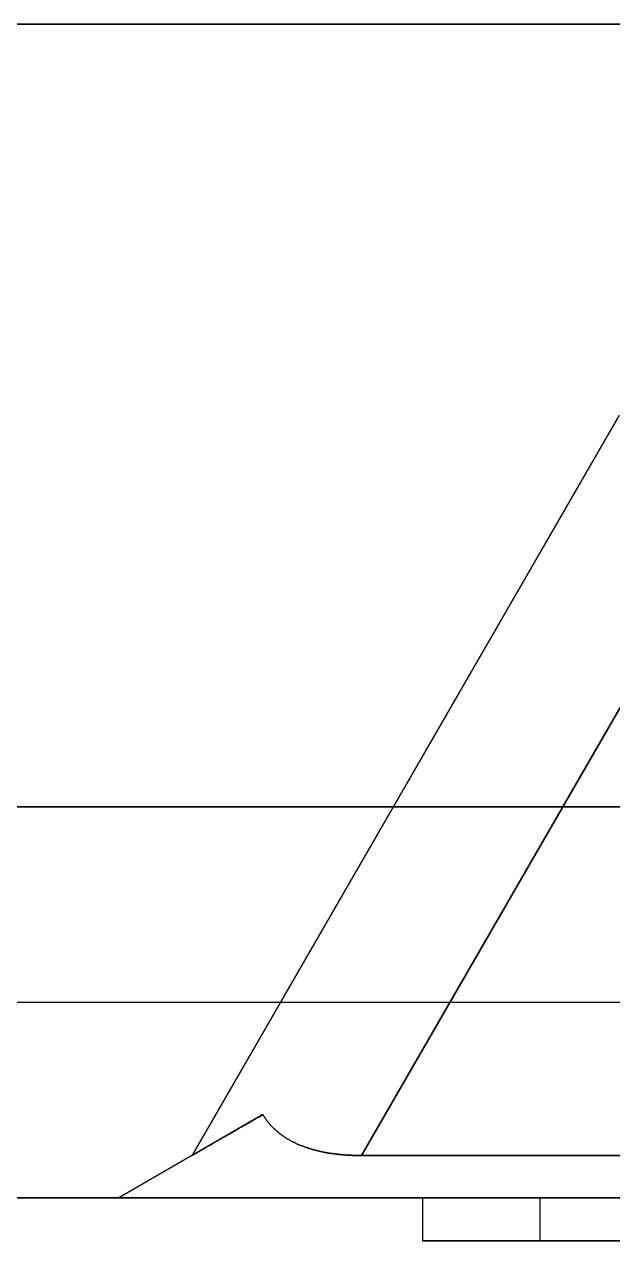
# Model space of a CAD drawing. Extents: x -20.3 to 9, y -60.3 to 4.7.
# Drawn here: x -7.7739 to -7.5859, y -0.2637 to 0.125 of the extents above; entities that cross this region are included whole.
import ezdxf

# ---------------------------------------------------------------- set-up
doc = ezdxf.new("R2010")
doc.units = 0
doc.layers.get('0').update_dxf_attribs({"linetype": 'CONTINUOUS'})

# ---------------------------------------------------------------- blocks, each defined once
blk = doc.blocks.new('*U10')
at = {"color": 4, "extrusion": (0, -7e-16, -1)}
for p, q in [((-7.64669, -0.25, -6.26563), (-7.64669, -0.26367, -6.26563)), ((-7.64669, -0.25, -6.26563), (-7.60921, -0.25, -6.26563)), ((-7.60921, -0.25, -6.26563), (-7.60921, -0.26367, -6.26563)), ((-7.4791, -0.25, -6.26563), (-7.4791, -0.26367, -6.26563)), ((-7.4791, -0.25, -6.26563), (-7.44162, -0.25, -6.26563)), ((-7.44162, -0.25, -6.26563), (-7.44162, -0.26367, -6.26563)), ((-7.60921, -0.26367, -6.26563), (-7.64669, -0.26367, -6.26563)), ((-7.44162, -0.26367, -6.26563), (-7.4791, -0.26367, -6.26563))]:
    blk.add_line(p, q, dxfattribs=at)
at = {"color": 4, "extrusion": (-1, 0, 0)}
for p, q in [((-7.64669, -0.25, -6.22565), (-7.64669, -0.26367, -6.22565)), ((-7.64669, -0.25, -6.26563), (-7.64669, -0.26367, -6.26563)), ((-7.64669, -0.25, -6.22565), (-7.64669, -0.25, -6.26563)), ((-7.64669, -0.25, -6.04688), (-7.64669, -0.26367, -6.04688)), ((-7.64669, -0.25, -6.08686), (-7.64669, -0.26367, -6.08686)), ((-7.64669, -0.25, -6.04688), (-7.64669, -0.25, -6.08686)), ((-7.64669, -0.26367, -6.26563), (-7.64669, -0.26367, -6.22565)), ((-7.64669, -0.26367, -6.08686), (-7.64669, -0.26367, -6.04688))]:
    blk.add_line(p, q, dxfattribs=at)
at = {"color": 4, "extrusion": (-0.729537, 5e-16, 0.683941)}
for p, q in [((-7.64669, -0.25, -6.22565), (-7.64669, -0.26367, -6.22565)), ((-7.64669, -0.25, -6.22565), (-7.58164, -0.25, -6.15626)), ((-7.58164, -0.25, -6.15626), (-7.58164, -0.26367, -6.15626)), ((-7.54415, -0.25, -6.11628), (-7.54415, -0.26367, -6.11628)), ((-7.54415, -0.25, -6.11628), (-7.4791, -0.25, -6.04688)), ((-7.4791, -0.25, -6.04688), (-7.4791, -0.26367, -6.04688)), ((-7.64669, -0.26367, -6.22565), (-7.58164, -0.26367, -6.15626)), ((-7.54415, -0.26367, -6.11628), (-7.4791, -0.26367, -6.04688))]:
    blk.add_line(p, q, dxfattribs=at)
at = {"color": 4, "extrusion": (-0.729537, -5e-16, -0.683941)}
for p, q in [((-7.64669, -0.25, -6.08686), (-7.64669, -0.26367, -6.08686)), ((-7.64669, -0.25, -6.08686), (-7.58164, -0.25, -6.15626)), ((-7.58164, -0.25, -6.15626), (-7.58164, -0.26367, -6.15626)), ((-7.54415, -0.25, -6.19624), (-7.54415, -0.26367, -6.19624)), ((-7.54415, -0.25, -6.19624), (-7.4791, -0.25, -6.26563)), ((-7.4791, -0.25, -6.26563), (-7.4791, -0.26367, -6.26563)), ((-7.58164, -0.26367, -6.15626), (-7.64669, -0.26367, -6.08686)), ((-7.4791, -0.26367, -6.26563), (-7.54415, -0.26367, -6.19624))]:
    blk.add_line(p, q, dxfattribs=at)
at = {"color": 4}
for p, q in [((-7.64669, -0.25, -6.04688), (-7.64669, -0.26367, -6.04688)), ((-7.64669, -0.25, -6.04688), (-7.60921, -0.25, -6.04688)), ((-7.60921, -0.25, -6.04688), (-7.60921, -0.26367, -6.04688)), ((-7.4791, -0.25, -6.04688), (-7.4791, -0.26367, -6.04688)), ((-7.4791, -0.25, -6.04688), (-7.44162, -0.25, -6.04688)), ((-7.44162, -0.25, -6.04688), (-7.44162, -0.26367, -6.04688)), ((-7.64669, -0.26367, -6.04688), (-7.60921, -0.26367, -6.04688)), ((-7.4791, -0.26367, -6.04688), (-7.44162, -0.26367, -6.04688))]:
    blk.add_line(p, q, dxfattribs=at)
at = {"color": 4, "extrusion": (0, 1, -7e-16)}
for p, q in [((-7.64669, -0.25, -6.04688), (-7.60921, -0.25, -6.04688)), ((-7.64669, -0.25, -6.26563), (-7.60921, -0.25, -6.26563)), ((-7.64669, -0.25, -6.04688), (-7.64669, -0.25, -6.08686)), ((-7.64669, -0.25, -6.22565), (-7.64669, -0.25, -6.26563)), ((-7.64669, -0.25, -6.08686), (-7.58164, -0.25, -6.15626)), ((-7.64669, -0.25, -6.22565), (-7.58164, -0.25, -6.15626)), ((-7.60921, -0.25, -6.04688), (-7.54415, -0.25, -6.11628)), ((-7.60921, -0.25, -6.26563), (-7.54415, -0.25, -6.19624)), ((-7.54415, -0.25, -6.11628), (-7.4791, -0.25, -6.04688)), ((-7.54415, -0.25, -6.19624), (-7.4791, -0.25, -6.26563)), ((-7.50667, -0.25, -6.15626), (-7.44162, -0.25, -6.08686)), ((-7.50667, -0.25, -6.15626), (-7.44162, -0.25, -6.22565)), ((-7.4791, -0.25, -6.04688), (-7.44162, -0.25, -6.04688)), ((-7.4791, -0.25, -6.26563), (-7.44162, -0.25, -6.26563)), ((-7.44162, -0.25, -6.04688), (-7.44162, -0.25, -6.08686)), ((-7.44162, -0.25, -6.22565), (-7.44162, -0.25, -6.26563))]:
    blk.add_line(p, q, dxfattribs=at)
at = {"color": 4, "extrusion": (0.729537, -5e-16, -0.683941)}
for p, q in [((-7.60921, -0.25, -6.26563), (-7.60921, -0.26367, -6.26563)), ((-7.60921, -0.25, -6.26563), (-7.54415, -0.25, -6.19624)), ((-7.54415, -0.25, -6.19624), (-7.54415, -0.26367, -6.19624)), ((-7.50667, -0.25, -6.15626), (-7.50667, -0.26367, -6.15626)), ((-7.50667, -0.25, -6.15626), (-7.44162, -0.25, -6.08686)), ((-7.44162, -0.25, -6.08686), (-7.44162, -0.26367, -6.08686)), ((-7.54415, -0.26367, -6.19624), (-7.60921, -0.26367, -6.26563)), ((-7.44162, -0.26367, -6.08686), (-7.50667, -0.26367, -6.15626))]:
    blk.add_line(p, q, dxfattribs=at)
at = {"color": 4, "extrusion": (0.729537, 5e-16, 0.683941)}
for p, q in [((-7.60921, -0.25, -6.04688), (-7.60921, -0.26367, -6.04688)), ((-7.60921, -0.25, -6.04688), (-7.54415, -0.25, -6.11628)), ((-7.54415, -0.25, -6.11628), (-7.54415, -0.26367, -6.11628)), ((-7.50667, -0.25, -6.15626), (-7.50667, -0.26367, -6.15626)), ((-7.50667, -0.25, -6.15626), (-7.44162, -0.25, -6.22565)), ((-7.44162, -0.25, -6.22565), (-7.44162, -0.26367, -6.22565)), ((-7.60921, -0.26367, -6.04688), (-7.54415, -0.26367, -6.11628)), ((-7.50667, -0.26367, -6.15626), (-7.44162, -0.26367, -6.22565))]:
    blk.add_line(p, q, dxfattribs=at)
at = {"color": 4, "extrusion": (1, 0, 0)}
for p, q in [((-7.44162, -0.25, -6.26563), (-7.44162, -0.26367, -6.26563)), ((-7.44162, -0.25, -6.22565), (-7.44162, -0.26367, -6.22565)), ((-7.44162, -0.25, -6.22565), (-7.44162, -0.25, -6.26563)), ((-7.44162, -0.25, -6.08686), (-7.44162, -0.26367, -6.08686)), ((-7.44162, -0.25, -6.04688), (-7.44162, -0.26367, -6.04688)), ((-7.44162, -0.25, -6.04688), (-7.44162, -0.25, -6.08686)), ((-7.44162, -0.26367, -6.22565), (-7.44162, -0.26367, -6.26563)), ((-7.44162, -0.26367, -6.04688), (-7.44162, -0.26367, -6.08686))]:
    blk.add_line(p, q, dxfattribs=at)
at = {"color": 4, "extrusion": (0, -1, 7e-16)}
for p, q in [((-7.60921, -0.26367, -6.26563), (-7.64669, -0.26367, -6.26563)), ((-7.64669, -0.26367, -6.04688), (-7.60921, -0.26367, -6.04688)), ((-7.64669, -0.26367, -6.26563), (-7.64669, -0.26367, -6.22565)), ((-7.64669, -0.26367, -6.08686), (-7.64669, -0.26367, -6.04688)), ((-7.64669, -0.26367, -6.22565), (-7.58164, -0.26367, -6.15626)), ((-7.58164, -0.26367, -6.15626), (-7.64669, -0.26367, -6.08686)), ((-7.54415, -0.26367, -6.19624), (-7.60921, -0.26367, -6.26563)), ((-7.60921, -0.26367, -6.04688), (-7.54415, -0.26367, -6.11628)), ((-7.4791, -0.26367, -6.26563), (-7.54415, -0.26367, -6.19624)), ((-7.54415, -0.26367, -6.11628), (-7.4791, -0.26367, -6.04688)), ((-7.50667, -0.26367, -6.15626), (-7.44162, -0.26367, -6.22565)), ((-7.44162, -0.26367, -6.08686), (-7.50667, -0.26367, -6.15626)), ((-7.44162, -0.26367, -6.26563), (-7.4791, -0.26367, -6.26563)), ((-7.4791, -0.26367, -6.04688), (-7.44162, -0.26367, -6.04688)), ((-7.44162, -0.26367, -6.22565), (-7.44162, -0.26367, -6.26563)), ((-7.44162, -0.26367, -6.04688), (-7.44162, -0.26367, -6.08686))]:
    blk.add_line(p, q, dxfattribs=at)
blk = doc.blocks.new('*U20')
at = {"color": 1, "extrusion": (0, 0, -1)}
for p, q in [((-8.53125, 0.125, -6.65625), (8.53125, 0.125, -6.65625)), ((-8.53125, -0.125, -6.65625), (8.53125, -0.125, -6.65625))]:
    blk.add_line(p, q, dxfattribs=at)
at = {"color": 1, "extrusion": (0, 1, 0)}
for p, q in [((-8.53125, 0.125, -6.65625), (8.53125, 0.125, -6.65625)), ((8.53125, 0.125, 6.65625), (-8.53125, 0.125, 6.65625))]:
    blk.add_line(p, q, dxfattribs=at)
at = {"color": 1}
for p, q in [((8.53125, 0.125, 6.65625), (-8.53125, 0.125, 6.65625)), ((-7.58381, 0, -5.53394), (-7.72033, -0.23647, -5.67047)), ((-7.72033, -0.23647, 5.67047), (-7.58381, 0, 5.53394)), ((-7.66621, -0.23647, -5.72459), (-7.52968, 0, -5.58807)), ((-7.52968, 0, 5.58807), (-7.66621, -0.23647, 5.72459)), ((-8.53125, -0.125, -6.65625), (8.53125, -0.125, -6.65625)), ((8.53125, -0.125, 6.65625), (-8.53125, -0.125, 6.65625)), ((8.53125, -0.125, 6.65625), (-8.53125, -0.125, 6.65625)), ((8.53125, -0.25, -6.53125), (-8.53125, -0.25, -6.53125)), ((-8.53125, -0.25, 6.53125), (8.53125, -0.25, 6.53125))]:
    blk.add_line(p, q, dxfattribs=at)
at = {"color": 1, "extrusion": (0.866025, -0.5, -3e-16)}
for p, q in [((-7.58381, 0, -5.53394), (-7.72033, -0.23647, -5.67047)), ((-7.72033, -0.23647, 5.67047), (-7.58381, 0, 5.53394)), ((-7.72033, -0.23647, -5.67047), (-7.72033, -0.23647, 5.67047))]:
    blk.add_line(p, q, dxfattribs=at)
at = {"color": 1, "extrusion": (-1e-16, -0.5, 0.866025)}
for p, q in [((-7.66621, -0.23647, -5.72459), (-7.52968, 0, -5.58807)), ((7.66621, -0.23647, -5.72459), (-7.66621, -0.23647, -5.72459))]:
    blk.add_line(p, q, dxfattribs=at)
at = {"color": 1, "extrusion": (-1e-16, -0.5, -0.866025)}
for p, q in [((-7.52968, 0, 5.58807), (-7.66621, -0.23647, 5.72459)), ((-7.66621, -0.23647, 5.72459), (7.66621, -0.23647, 5.72459))]:
    blk.add_line(p, q, dxfattribs=at)
at = {"color": 1, "extrusion": (0, -0.866025, -0.5)}
for p, q in [((-7.69766, -0.22338, 5.70192), (-7.74377, -0.25, 5.74803)), ((-7.66621, -0.23647, 5.72459), (7.66621, -0.23647, 5.72459)), ((7.74377, -0.25, 5.74803), (-7.74377, -0.25, 5.74803))]:
    blk.add_line(p, q, dxfattribs=at)
at = {"color": 1, "extrusion": (0.5, -0.866025, -2e-16)}
for p, q in [((-7.69766, -0.22338, 5.70192), (-7.74377, -0.25, 5.74803)), ((-7.69766, -0.22338, -5.70192), (-7.74377, -0.25, -5.74803)), ((-7.72033, -0.23647, -5.67047), (-7.72033, -0.23647, 5.67047)), ((-7.74377, -0.25, 5.74803), (-7.74377, -0.25, -5.74803))]:
    blk.add_line(p, q, dxfattribs=at)
at = {"color": 1, "extrusion": (0, -0.866025, 0.5)}
for p, q in [((-7.69766, -0.22338, -5.70192), (-7.74377, -0.25, -5.74803)), ((7.66621, -0.23647, -5.72459), (-7.66621, -0.23647, -5.72459)), ((-7.74377, -0.25, -5.74803), (7.74377, -0.25, -5.74803))]:
    blk.add_line(p, q, dxfattribs=at)
at = {"color": 1, "extrusion": (0, -1, 0)}
for p, q in [((8.53125, -0.25, -6.53125), (-8.53125, -0.25, -6.53125)), ((-8.53125, -0.25, 6.53125), (8.53125, -0.25, 6.53125)), ((7.74377, -0.25, 5.74803), (-7.74377, -0.25, 5.74803)), ((-7.74377, -0.25, 5.74803), (-7.74377, -0.25, -5.74803)), ((-7.74377, -0.25, -5.74803), (7.74377, -0.25, -5.74803))]:
    blk.add_line(p, q, dxfattribs=at)
at = {"color": 1}
for points in [[(-7.72033, -0.23647, -5.67047), (-7.72033, -0.23647, -5.67083), (-7.72033, -0.23647, -5.67118), (-7.72032, -0.23646, -5.67154), (-7.72031, -0.23645, -5.67189), (-7.7203, -0.23645, -5.67225), (-7.72028, -0.23644, -5.6726), (-7.72026, -0.23643, -5.67295), (-7.72024, -0.23641, -5.6733), (-7.72022, -0.2364, -5.67365), (-7.72019, -0.23639, -5.67399), (-7.72016, -0.23637, -5.67434), (-7.72013, -0.23635, -5.67468), (-7.72009, -0.23633, -5.67502), (-7.72005, -0.23631, -5.67536), (-7.72001, -0.23628, -5.6757), (-7.71996, -0.23626, -5.67603), (-7.71992, -0.23623, -5.67637), (-7.71987, -0.2362, -5.6767), (-7.71981, -0.23617, -5.67703), (-7.71976, -0.23614, -5.67736), (-7.7197, -0.2361, -5.67769), (-7.71964, -0.23607, -5.67802), (-7.71957, -0.23603, -5.67834), (-7.71951, -0.23599, -5.67867), (-7.71944, -0.23595, -5.67899), (-7.71936, -0.23591, -5.67931), (-7.71929, -0.23586, -5.67963), (-7.71921, -0.23582, -5.67994), (-7.71913, -0.23577, -5.68026), (-7.71904, -0.23572, -5.68057), (-7.71896, -0.23567, -5.68088), (-7.71887, -0.23562, -5.68119), (-7.71877, -0.23557, -5.6815), (-7.71868, -0.23551, -5.68181), (-7.71858, -0.23546, -5.68211), (-7.71848, -0.2354, -5.68242), (-7.71837, -0.23534, -5.68272), (-7.71827, -0.23528, -5.68302), (-7.71816, -0.23521, -5.68332), (-7.71804, -0.23515, -5.68361), (-7.71793, -0.23508, -5.68391), (-7.71781, -0.23501, -5.6842), (-7.71769, -0.23494, -5.68449), (-7.71757, -0.23487, -5.68478), (-7.71744, -0.2348, -5.68507), (-7.71731, -0.23472, -5.68535), (-7.71718, -0.23465, -5.68564), (-7.71704, -0.23457, -5.68592), (-7.7169, -0.23449, -5.6862), (-7.71676, -0.23441, -5.68647), (-7.71662, -0.23433, -5.68675), (-7.71647, -0.23424, -5.68702), (-7.71633, -0.23416, -5.6873), (-7.71617, -0.23407, -5.68757), (-7.71602, -0.23398, -5.68784), (-7.71586, -0.23389, -5.6881), (-7.7157, -0.2338, -5.68837), (-7.71554, -0.2337, -5.68863), (-7.71538, -0.23361, -5.68889), (-7.71521, -0.23351, -5.68915), (-7.71504, -0.23341, -5.68941), (-7.71486, -0.23331, -5.68966), (-7.71469, -0.23321, -5.68992), (-7.71451, -0.23311, -5.69017), (-7.71433, -0.233, -5.69042), (-7.71414, -0.23289, -5.69066), (-7.71395, -0.23279, -5.69091), (-7.71376, -0.23268, -5.69115), (-7.71357, -0.23256, -5.69139), (-7.71338, -0.23245, -5.69163), (-7.71318, -0.23234, -5.69187), (-7.71298, -0.23222, -5.69211), (-7.71277, -0.23211, -5.69234), (-7.71257, -0.23199, -5.69257), (-7.71236, -0.23187, -5.6928), (-7.71215, -0.23174, -5.69303), (-7.71193, -0.23162, -5.69325), (-7.71172, -0.2315, -5.69348), (-7.7115, -0.23137, -5.6937), (-7.71128, -0.23124, -5.69392), (-7.71105, -0.23111, -5.69413), (-7.71083, -0.23098, -5.69435), (-7.7106, -0.23085, -5.69456), (-7.71036, -0.23071, -5.69477), (-7.71013, -0.23058, -5.69498), (-7.70989, -0.23044, -5.69519), (-7.70965, -0.2303, -5.69539), (-7.70941, -0.23016, -5.69559), (-7.70916, -0.23002, -5.69579), (-7.70892, -0.22988, -5.69599), (-7.70866, -0.22973, -5.69619), (-7.70841, -0.22959, -5.69638), (-7.70816, -0.22944, -5.69658), (-7.7079, -0.22929, -5.69677), (-7.70764, -0.22914, -5.69695), (-7.70737, -0.22899, -5.69714), (-7.70711, -0.22883, -5.69732), (-7.70684, -0.22868, -5.6975), (-7.70657, -0.22852, -5.69768), (-7.7063, -0.22837, -5.69786), (-7.70602, -0.22821, -5.69803), (-7.70574, -0.22804, -5.69821), (-7.70546, -0.22788, -5.69838), (-7.70518, -0.22772, -5.69855), (-7.70489, -0.22756, -5.69871), (-7.70461, -0.22739, -5.69888), (-7.70431, -0.22722, -5.69904), (-7.70402, -0.22705, -5.6992), (-7.70373, -0.22688, -5.69935), (-7.70343, -0.22671, -5.69951), (-7.70313, -0.22654, -5.69966), (-7.70283, -0.22636, -5.69981), (-7.70252, -0.22618, -5.69996), (-7.70221, -0.22601, -5.70011), (-7.7019, -0.22583, -5.70025), (-7.70159, -0.22565, -5.70039), (-7.70128, -0.22547, -5.70053), (-7.70096, -0.22528, -5.70067), (-7.70064, -0.2251, -5.70081), (-7.70032, -0.22491, -5.70094), (-7.69999, -0.22473, -5.70107), (-7.69967, -0.22454, -5.7012), (-7.69934, -0.22435, -5.70132), (-7.69901, -0.22416, -5.70145), (-7.69867, -0.22396, -5.70157), (-7.69834, -0.22377, -5.70169), (-7.698, -0.22357, -5.70181), (-7.69766, -0.22338, -5.70192)], [(-7.69766, -0.22338, 5.70192), (-7.698, -0.22357, 5.70181), (-7.69834, -0.22377, 5.70169), (-7.69867, -0.22396, 5.70157), (-7.69901, -0.22416, 5.70145), (-7.69934, -0.22435, 5.70132), (-7.69967, -0.22454, 5.7012), (-7.69999, -0.22473, 5.70107), (-7.70032, -0.22491, 5.70094), (-7.70064, -0.2251, 5.70081), (-7.70096, -0.22528, 5.70067), (-7.70128, -0.22547, 5.70053), (-7.70159, -0.22565, 5.70039), (-7.7019, -0.22583, 5.70025), (-7.70221, -0.22601, 5.70011), (-7.70252, -0.22618, 5.69996), (-7.70283, -0.22636, 5.69981), (-7.70313, -0.22654, 5.69966), (-7.70343, -0.22671, 5.69951), (-7.70373, -0.22688, 5.69935), (-7.70402, -0.22705, 5.6992), (-7.70431, -0.22722, 5.69904), (-7.70461, -0.22739, 5.69888), (-7.70489, -0.22756, 5.69871), (-7.70518, -0.22772, 5.69855), (-7.70546, -0.22788, 5.69838), (-7.70574, -0.22804, 5.69821), (-7.70602, -0.22821, 5.69803), (-7.7063, -0.22837, 5.69786), (-7.70657, -0.22852, 5.69768), (-7.70684, -0.22868, 5.6975), (-7.70711, -0.22883, 5.69732), (-7.70737, -0.22899, 5.69714), (-7.70764, -0.22914, 5.69695), (-7.7079, -0.22929, 5.69677), (-7.70816, -0.22944, 5.69658), (-7.70841, -0.22959, 5.69638), (-7.70866, -0.22973, 5.69619), (-7.70892, -0.22988, 5.69599), (-7.70916, -0.23002, 5.69579), (-7.70941, -0.23016, 5.69559), (-7.70965, -0.2303, 5.69539), (-7.70989, -0.23044, 5.69519), (-7.71013, -0.23058, 5.69498), (-7.71036, -0.23071, 5.69477), (-7.7106, -0.23085, 5.69456), (-7.71083, -0.23098, 5.69435), (-7.71105, -0.23111, 5.69413), (-7.71128, -0.23124, 5.69392), (-7.7115, -0.23137, 5.6937), (-7.71172, -0.2315, 5.69348), (-7.71193, -0.23162, 5.69325), (-7.71215, -0.23174, 5.69303), (-7.71236, -0.23187, 5.6928), (-7.71257, -0.23199, 5.69257), (-7.71277, -0.23211, 5.69234), (-7.71298, -0.23222, 5.69211), (-7.71318, -0.23234, 5.69187), (-7.71338, -0.23245, 5.69163), (-7.71357, -0.23256, 5.69139), (-7.71376, -0.23268, 5.69115), (-7.71395, -0.23279, 5.69091), (-7.71414, -0.23289, 5.69066), (-7.71433, -0.233, 5.69042), (-7.71451, -0.23311, 5.69017), (-7.71469, -0.23321, 5.68992), (-7.71486, -0.23331, 5.68966), (-7.71504, -0.23341, 5.68941), (-7.71521, -0.23351, 5.68915), (-7.71538, -0.23361, 5.68889), (-7.71554, -0.2337, 5.68863), (-7.7157, -0.2338, 5.68837), (-7.71586, -0.23389, 5.6881), (-7.71602, -0.23398, 5.68784), (-7.71617, -0.23407, 5.68757), (-7.71633, -0.23416, 5.6873), (-7.71647, -0.23424, 5.68702), (-7.71662, -0.23433, 5.68675), (-7.71676, -0.23441, 5.68647), (-7.7169, -0.23449, 5.6862), (-7.71704, -0.23457, 5.68592), (-7.71718, -0.23465, 5.68564), (-7.71731, -0.23472, 5.68535), (-7.71744, -0.2348, 5.68507), (-7.71757, -0.23487, 5.68478), (-7.71769, -0.23494, 5.68449), (-7.71781, -0.23501, 5.6842), (-7.71793, -0.23508, 5.68391), (-7.71804, -0.23515, 5.68361), (-7.71816, -0.23521, 5.68332), (-7.71827, -0.23528, 5.68302), (-7.71837, -0.23534, 5.68272), (-7.71848, -0.2354, 5.68242), (-7.71858, -0.23546, 5.68211), (-7.71868, -0.23551, 5.68181), (-7.71877, -0.23557, 5.6815), (-7.71887, -0.23562, 5.68119), (-7.71896, -0.23567, 5.68088), (-7.71904, -0.23572, 5.68057), (-7.71913, -0.23577, 5.68026), (-7.71921, -0.23582, 5.67994), (-7.71929, -0.23586, 5.67963), (-7.71936, -0.23591, 5.67931), (-7.71944, -0.23595, 5.67899), (-7.71951, -0.23599, 5.67867), (-7.71957, -0.23603, 5.67834), (-7.71964, -0.23607, 5.67802), (-7.7197, -0.2361, 5.67769), (-7.71976, -0.23614, 5.67736), (-7.71981, -0.23617, 5.67703), (-7.71987, -0.2362, 5.6767), (-7.71992, -0.23623, 5.67637), (-7.71996, -0.23626, 5.67603), (-7.72001, -0.23628, 5.6757), (-7.72005, -0.23631, 5.67536), (-7.72009, -0.23633, 5.67502), (-7.72013, -0.23635, 5.67468), (-7.72016, -0.23637, 5.67434), (-7.72019, -0.23639, 5.67399), (-7.72022, -0.2364, 5.67365), (-7.72024, -0.23641, 5.6733), (-7.72026, -0.23643, 5.67295), (-7.72028, -0.23644, 5.6726), (-7.7203, -0.23645, 5.67225), (-7.72031, -0.23645, 5.67189), (-7.72032, -0.23646, 5.67154), (-7.72033, -0.23647, 5.67118), (-7.72033, -0.23647, 5.67083), (-7.72033, -0.23647, 5.67047)], [(-7.69766, -0.22338, 5.70192), (-7.698, -0.22357, 5.70181), (-7.69834, -0.22377, 5.70169), (-7.69867, -0.22396, 5.70157), (-7.69901, -0.22416, 5.70145), (-7.69934, -0.22435, 5.70132), (-7.69967, -0.22454, 5.7012), (-7.69999, -0.22473, 5.70107), (-7.70032, -0.22491, 5.70094), (-7.70064, -0.2251, 5.70081), (-7.70096, -0.22528, 5.70067), (-7.70128, -0.22547, 5.70053), (-7.70159, -0.22565, 5.70039), (-7.7019, -0.22583, 5.70025), (-7.70221, -0.22601, 5.70011), (-7.70252, -0.22618, 5.69996), (-7.70283, -0.22636, 5.69981), (-7.70313, -0.22654, 5.69966), (-7.70343, -0.22671, 5.69951), (-7.70373, -0.22688, 5.69935), (-7.70402, -0.22705, 5.6992), (-7.70431, -0.22722, 5.69904), (-7.70461, -0.22739, 5.69888), (-7.70489, -0.22756, 5.69871), (-7.70518, -0.22772, 5.69855), (-7.70546, -0.22788, 5.69838), (-7.70574, -0.22804, 5.69821), (-7.70602, -0.22821, 5.69803), (-7.7063, -0.22837, 5.69786), (-7.70657, -0.22852, 5.69768), (-7.70684, -0.22868, 5.6975), (-7.70711, -0.22883, 5.69732), (-7.70737, -0.22899, 5.69714), (-7.70764, -0.22914, 5.69695), (-7.7079, -0.22929, 5.69677), (-7.70816, -0.22944, 5.69658), (-7.70841, -0.22959, 5.69638), (-7.70866, -0.22973, 5.69619), (-7.70892, -0.22988, 5.69599), (-7.70916, -0.23002, 5.69579), (-7.70941, -0.23016, 5.69559), (-7.70965, -0.2303, 5.69539), (-7.70989, -0.23044, 5.69519), (-7.71013, -0.23058, 5.69498), (-7.71036, -0.23071, 5.69477), (-7.7106, -0.23085, 5.69456), (-7.71083, -0.23098, 5.69435), (-7.71105, -0.23111, 5.69413), (-7.71128, -0.23124, 5.69392), (-7.7115, -0.23137, 5.6937), (-7.71172, -0.2315, 5.69348), (-7.71193, -0.23162, 5.69325), (-7.71215, -0.23174, 5.69303), (-7.71236, -0.23187, 5.6928), (-7.71257, -0.23199, 5.69257), (-7.71277, -0.23211, 5.69234), (-7.71298, -0.23222, 5.69211), (-7.71318, -0.23234, 5.69187), (-7.71338, -0.23245, 5.69163), (-7.71357, -0.23256, 5.69139), (-7.71376, -0.23268, 5.69115), (-7.71395, -0.23279, 5.69091), (-7.71414, -0.23289, 5.69066), (-7.71433, -0.233, 5.69042), (-7.71451, -0.23311, 5.69017), (-7.71469, -0.23321, 5.68992), (-7.71486, -0.23331, 5.68966), (-7.71504, -0.23341, 5.68941), (-7.71521, -0.23351, 5.68915), (-7.71538, -0.23361, 5.68889), (-7.71554, -0.2337, 5.68863), (-7.7157, -0.2338, 5.68837), (-7.71586, -0.23389, 5.6881), (-7.71602, -0.23398, 5.68784), (-7.71617, -0.23407, 5.68757), (-7.71633, -0.23416, 5.6873), (-7.71647, -0.23424, 5.68702), (-7.71662, -0.23433, 5.68675), (-7.71676, -0.23441, 5.68647), (-7.7169, -0.23449, 5.6862), (-7.71704, -0.23457, 5.68592), (-7.71718, -0.23465, 5.68564), (-7.71731, -0.23472, 5.68535), (-7.71744, -0.2348, 5.68507), (-7.71757, -0.23487, 5.68478), (-7.71769, -0.23494, 5.68449), (-7.71781, -0.23501, 5.6842), (-7.71793, -0.23508, 5.68391), (-7.71804, -0.23515, 5.68361), (-7.71816, -0.23521, 5.68332), (-7.71827, -0.23528, 5.68302), (-7.71837, -0.23534, 5.68272), (-7.71848, -0.2354, 5.68242), (-7.71858, -0.23546, 5.68211), (-7.71868, -0.23551, 5.68181), (-7.71877, -0.23557, 5.6815), (-7.71887, -0.23562, 5.68119), (-7.71896, -0.23567, 5.68088), (-7.71904, -0.23572, 5.68057), (-7.71913, -0.23577, 5.68026), (-7.71921, -0.23582, 5.67994), (-7.71929, -0.23586, 5.67963), (-7.71936, -0.23591, 5.67931), (-7.71944, -0.23595, 5.67899), (-7.71951, -0.23599, 5.67867), (-7.71957, -0.23603, 5.67834), (-7.71964, -0.23607, 5.67802), (-7.7197, -0.2361, 5.67769), (-7.71976, -0.23614, 5.67736), (-7.71981, -0.23617, 5.67703), (-7.71987, -0.2362, 5.6767), (-7.71992, -0.23623, 5.67637), (-7.71996, -0.23626, 5.67603), (-7.72001, -0.23628, 5.6757), (-7.72005, -0.23631, 5.67536), (-7.72009, -0.23633, 5.67502), (-7.72013, -0.23635, 5.67468), (-7.72016, -0.23637, 5.67434), (-7.72019, -0.23639, 5.67399), (-7.72022, -0.2364, 5.67365), (-7.72024, -0.23641, 5.6733), (-7.72026, -0.23643, 5.67295), (-7.72028, -0.23644, 5.6726), (-7.7203, -0.23645, 5.67225), (-7.72031, -0.23645, 5.67189), (-7.72032, -0.23646, 5.67154), (-7.72033, -0.23647, 5.67118), (-7.72033, -0.23647, 5.67083), (-7.72033, -0.23647, 5.67047)], [(-7.72033, -0.23647, -5.67047), (-7.72033, -0.23647, -5.67083), (-7.72033, -0.23647, -5.67118), (-7.72032, -0.23646, -5.67154), (-7.72031, -0.23645, -5.67189), (-7.7203, -0.23645, -5.67225), (-7.72028, -0.23644, -5.6726), (-7.72026, -0.23643, -5.67295), (-7.72024, -0.23641, -5.6733), (-7.72022, -0.2364, -5.67365), (-7.72019, -0.23639, -5.67399), (-7.72016, -0.23637, -5.67434), (-7.72013, -0.23635, -5.67468), (-7.72009, -0.23633, -5.67502), (-7.72005, -0.23631, -5.67536), (-7.72001, -0.23628, -5.6757), (-7.71996, -0.23626, -5.67603), (-7.71992, -0.23623, -5.67637), (-7.71987, -0.2362, -5.6767), (-7.71981, -0.23617, -5.67703), (-7.71976, -0.23614, -5.67736), (-7.7197, -0.2361, -5.67769), (-7.71964, -0.23607, -5.67802), (-7.71957, -0.23603, -5.67834), (-7.71951, -0.23599, -5.67867), (-7.71944, -0.23595, -5.67899), (-7.71936, -0.23591, -5.67931), (-7.71929, -0.23586, -5.67963), (-7.71921, -0.23582, -5.67994), (-7.71913, -0.23577, -5.68026), (-7.71904, -0.23572, -5.68057), (-7.71896, -0.23567, -5.68088), (-7.71887, -0.23562, -5.68119), (-7.71877, -0.23557, -5.6815), (-7.71868, -0.23551, -5.68181), (-7.71858, -0.23546, -5.68211), (-7.71848, -0.2354, -5.68242), (-7.71837, -0.23534, -5.68272), (-7.71827, -0.23528, -5.68302), (-7.71816, -0.23521, -5.68332), (-7.71804, -0.23515, -5.68361), (-7.71793, -0.23508, -5.68391), (-7.71781, -0.23501, -5.6842), (-7.71769, -0.23494, -5.68449), (-7.71757, -0.23487, -5.68478), (-7.71744, -0.2348, -5.68507), (-7.71731, -0.23472, -5.68535), (-7.71718, -0.23465, -5.68564), (-7.71704, -0.23457, -5.68592), (-7.7169, -0.23449, -5.6862), (-7.71676, -0.23441, -5.68647), (-7.71662, -0.23433, -5.68675), (-7.71647, -0.23424, -5.68702), (-7.71633, -0.23416, -5.6873), (-7.71617, -0.23407, -5.68757), (-7.71602, -0.23398, -5.68784), (-7.71586, -0.23389, -5.6881), (-7.7157, -0.2338, -5.68837), (-7.71554, -0.2337, -5.68863), (-7.71538, -0.23361, -5.68889), (-7.71521, -0.23351, -5.68915), (-7.71504, -0.23341, -5.68941), (-7.71486, -0.23331, -5.68966), (-7.71469, -0.23321, -5.68992), (-7.71451, -0.23311, -5.69017), (-7.71433, -0.233, -5.69042), (-7.71414, -0.23289, -5.69066), (-7.71395, -0.23279, -5.69091), (-7.71376, -0.23268, -5.69115), (-7.71357, -0.23256, -5.69139), (-7.71338, -0.23245, -5.69163), (-7.71318, -0.23234, -5.69187), (-7.71298, -0.23222, -5.69211), (-7.71277, -0.23211, -5.69234), (-7.71257, -0.23199, -5.69257), (-7.71236, -0.23187, -5.6928), (-7.71215, -0.23174, -5.69303), (-7.71193, -0.23162, -5.69325), (-7.71172, -0.2315, -5.69348), (-7.7115, -0.23137, -5.6937), (-7.71128, -0.23124, -5.69392), (-7.71105, -0.23111, -5.69413), (-7.71083, -0.23098, -5.69435), (-7.7106, -0.23085, -5.69456), (-7.71036, -0.23071, -5.69477), (-7.71013, -0.23058, -5.69498), (-7.70989, -0.23044, -5.69519), (-7.70965, -0.2303, -5.69539), (-7.70941, -0.23016, -5.69559), (-7.70916, -0.23002, -5.69579), (-7.70892, -0.22988, -5.69599), (-7.70866, -0.22973, -5.69619), (-7.70841, -0.22959, -5.69638), (-7.70816, -0.22944, -5.69658), (-7.7079, -0.22929, -5.69677), (-7.70764, -0.22914, -5.69695), (-7.70737, -0.22899, -5.69714), (-7.70711, -0.22883, -5.69732), (-7.70684, -0.22868, -5.6975), (-7.70657, -0.22852, -5.69768), (-7.7063, -0.22837, -5.69786), (-7.70602, -0.22821, -5.69803), (-7.70574, -0.22804, -5.69821), (-7.70546, -0.22788, -5.69838), (-7.70518, -0.22772, -5.69855), (-7.70489, -0.22756, -5.69871), (-7.70461, -0.22739, -5.69888), (-7.70431, -0.22722, -5.69904), (-7.70402, -0.22705, -5.6992), (-7.70373, -0.22688, -5.69935), (-7.70343, -0.22671, -5.69951), (-7.70313, -0.22654, -5.69966), (-7.70283, -0.22636, -5.69981), (-7.70252, -0.22618, -5.69996), (-7.70221, -0.22601, -5.70011), (-7.7019, -0.22583, -5.70025), (-7.70159, -0.22565, -5.70039), (-7.70128, -0.22547, -5.70053), (-7.70096, -0.22528, -5.70067), (-7.70064, -0.2251, -5.70081), (-7.70032, -0.22491, -5.70094), (-7.69999, -0.22473, -5.70107), (-7.69967, -0.22454, -5.7012), (-7.69934, -0.22435, -5.70132), (-7.69901, -0.22416, -5.70145), (-7.69867, -0.22396, -5.70157), (-7.69834, -0.22377, -5.70169), (-7.698, -0.22357, -5.70181), (-7.69766, -0.22338, -5.70192)], [(-7.69766, -0.22338, -5.70192), (-7.69755, -0.22357, -5.70226), (-7.69743, -0.22377, -5.7026), (-7.69731, -0.22396, -5.70294), (-7.69719, -0.22416, -5.70327), (-7.69706, -0.22435, -5.7036), (-7.69694, -0.22454, -5.70393), (-7.69681, -0.22473, -5.70425), (-7.69668, -0.22491, -5.70458), (-7.69654, -0.2251, -5.7049), (-7.69641, -0.22528, -5.70522), (-7.69627, -0.22547, -5.70554), (-7.69613, -0.22565, -5.70585), (-7.69599, -0.22583, -5.70616), (-7.69585, -0.22601, -5.70647), (-7.6957, -0.22618, -5.70678), (-7.69555, -0.22636, -5.70709), (-7.6954, -0.22654, -5.70739), (-7.69525, -0.22671, -5.70769), (-7.69509, -0.22688, -5.70799), (-7.69494, -0.22705, -5.70828), (-7.69478, -0.22722, -5.70858), (-7.69461, -0.22739, -5.70887), (-7.69445, -0.22756, -5.70915), (-7.69428, -0.22772, -5.70944), (-7.69412, -0.22788, -5.70972), (-7.69395, -0.22804, -5.71), (-7.69377, -0.22821, -5.71028), (-7.6936, -0.22837, -5.71056), (-7.69342, -0.22852, -5.71083), (-7.69324, -0.22868, -5.7111), (-7.69306, -0.22883, -5.71137), (-7.69288, -0.22899, -5.71164), (-7.69269, -0.22914, -5.7119), (-7.6925, -0.22929, -5.71216), (-7.69231, -0.22944, -5.71242), (-7.69212, -0.22959, -5.71267), (-7.69193, -0.22973, -5.71293), (-7.69173, -0.22988, -5.71318), (-7.69153, -0.23002, -5.71342), (-7.69133, -0.23016, -5.71367), (-7.69113, -0.2303, -5.71391), (-7.69093, -0.23044, -5.71415), (-7.69072, -0.23058, -5.71439), (-7.69051, -0.23071, -5.71463), (-7.6903, -0.23085, -5.71486), (-7.69009, -0.23098, -5.71509), (-7.68987, -0.23111, -5.71531), (-7.68965, -0.23124, -5.71554), (-7.68943, -0.23137, -5.71576), (-7.68921, -0.2315, -5.71598), (-7.68899, -0.23162, -5.7162), (-7.68877, -0.23174, -5.71641), (-7.68854, -0.23187, -5.71662), (-7.68831, -0.23199, -5.71683), (-7.68808, -0.23211, -5.71704), (-7.68784, -0.23222, -5.71724), (-7.68761, -0.23234, -5.71744), (-7.68737, -0.23245, -5.71764), (-7.68713, -0.23256, -5.71783), (-7.68689, -0.23268, -5.71803), (-7.68665, -0.23279, -5.71822), (-7.6864, -0.23289, -5.7184), (-7.68615, -0.233, -5.71859), (-7.68591, -0.23311, -5.71877), (-7.68565, -0.23321, -5.71895), (-7.6854, -0.23331, -5.71912), (-7.68515, -0.23341, -5.7193), (-7.68489, -0.23351, -5.71947), (-7.68463, -0.23361, -5.71964), (-7.68437, -0.2337, -5.7198), (-7.68411, -0.2338, -5.71996), (-7.68384, -0.23389, -5.72012), (-7.68357, -0.23398, -5.72028), (-7.68331, -0.23407, -5.72044), (-7.68304, -0.23416, -5.72059), (-7.68276, -0.23424, -5.72074), (-7.68249, -0.23433, -5.72088), (-7.68221, -0.23441, -5.72103), (-7.68194, -0.23449, -5.72117), (-7.68166, -0.23457, -5.7213), (-7.68137, -0.23465, -5.72144), (-7.68109, -0.23472, -5.72157), (-7.6808, -0.2348, -5.7217), (-7.68052, -0.23487, -5.72183), (-7.68023, -0.23494, -5.72195), (-7.67994, -0.23501, -5.72207), (-7.67965, -0.23508, -5.72219), (-7.67935, -0.23515, -5.72231), (-7.67906, -0.23521, -5.72242), (-7.67876, -0.23528, -5.72253), (-7.67846, -0.23534, -5.72263), (-7.67816, -0.2354, -5.72274), (-7.67785, -0.23546, -5.72284), (-7.67755, -0.23551, -5.72294), (-7.67724, -0.23557, -5.72303), (-7.67693, -0.23562, -5.72313), (-7.67662, -0.23567, -5.72322), (-7.67631, -0.23572, -5.7233), (-7.676, -0.23577, -5.72339), (-7.67568, -0.23582, -5.72347), (-7.67537, -0.23586, -5.72355), (-7.67505, -0.23591, -5.72362), (-7.67473, -0.23595, -5.7237), (-7.67441, -0.23599, -5.72377), (-7.67408, -0.23603, -5.72384), (-7.67376, -0.23607, -5.7239), (-7.67343, -0.2361, -5.72396), (-7.6731, -0.23614, -5.72402), (-7.67277, -0.23617, -5.72408), (-7.67244, -0.2362, -5.72413), (-7.67211, -0.23623, -5.72418), (-7.67177, -0.23626, -5.72423), (-7.67144, -0.23628, -5.72427), (-7.6711, -0.23631, -5.72431), (-7.67076, -0.23633, -5.72435), (-7.67042, -0.23635, -5.72439), (-7.67007, -0.23637, -5.72442), (-7.66973, -0.23639, -5.72445), (-7.66938, -0.2364, -5.72448), (-7.66904, -0.23641, -5.7245), (-7.66869, -0.23643, -5.72452), (-7.66834, -0.23644, -5.72454), (-7.66799, -0.23645, -5.72456), (-7.66763, -0.23645, -5.72457), (-7.66728, -0.23646, -5.72458), (-7.66692, -0.23647, -5.72459), (-7.66656, -0.23647, -5.72459), (-7.66621, -0.23647, -5.72459)], [(-7.66621, -0.23647, 5.72459), (-7.66656, -0.23647, 5.72459), (-7.66692, -0.23647, 5.72459), (-7.66728, -0.23646, 5.72458), (-7.66763, -0.23645, 5.72457), (-7.66799, -0.23645, 5.72456), (-7.66834, -0.23644, 5.72454), (-7.66869, -0.23643, 5.72452), (-7.66904, -0.23641, 5.7245), (-7.66938, -0.2364, 5.72448), (-7.66973, -0.23639, 5.72445), (-7.67007, -0.23637, 5.72442), (-7.67042, -0.23635, 5.72439), (-7.67076, -0.23633, 5.72435), (-7.6711, -0.23631, 5.72431), (-7.67144, -0.23628, 5.72427), (-7.67177, -0.23626, 5.72423), (-7.67211, -0.23623, 5.72418), (-7.67244, -0.2362, 5.72413), (-7.67277, -0.23617, 5.72408), (-7.6731, -0.23614, 5.72402), (-7.67343, -0.2361, 5.72396), (-7.67376, -0.23607, 5.7239), (-7.67408, -0.23603, 5.72384), (-7.67441, -0.23599, 5.72377), (-7.67473, -0.23595, 5.7237), (-7.67505, -0.23591, 5.72362), (-7.67537, -0.23586, 5.72355), (-7.67568, -0.23582, 5.72347), (-7.676, -0.23577, 5.72339), (-7.67631, -0.23572, 5.7233), (-7.67662, -0.23567, 5.72322), (-7.67693, -0.23562, 5.72313), (-7.67724, -0.23557, 5.72303), (-7.67755, -0.23551, 5.72294), (-7.67785, -0.23546, 5.72284), (-7.67816, -0.2354, 5.72274), (-7.67846, -0.23534, 5.72263), (-7.67876, -0.23528, 5.72253), (-7.67906, -0.23521, 5.72242), (-7.67935, -0.23515, 5.72231), (-7.67965, -0.23508, 5.72219), (-7.67994, -0.23501, 5.72207), (-7.68023, -0.23494, 5.72195), (-7.68052, -0.23487, 5.72183), (-7.6808, -0.2348, 5.7217), (-7.68109, -0.23472, 5.72157), (-7.68137, -0.23465, 5.72144), (-7.68166, -0.23457, 5.7213), (-7.68194, -0.23449, 5.72117), (-7.68221, -0.23441, 5.72103), (-7.68249, -0.23433, 5.72088), (-7.68276, -0.23424, 5.72074), (-7.68304, -0.23416, 5.72059), (-7.68331, -0.23407, 5.72044), (-7.68357, -0.23398, 5.72028), (-7.68384, -0.23389, 5.72012), (-7.68411, -0.2338, 5.71996), (-7.68437, -0.2337, 5.7198), (-7.68463, -0.23361, 5.71964), (-7.68489, -0.23351, 5.71947), (-7.68515, -0.23341, 5.7193), (-7.6854, -0.23331, 5.71912), (-7.68565, -0.23321, 5.71895), (-7.68591, -0.23311, 5.71877), (-7.68615, -0.233, 5.71859), (-7.6864, -0.23289, 5.7184), (-7.68665, -0.23279, 5.71822), (-7.68689, -0.23268, 5.71803), (-7.68713, -0.23256, 5.71783), (-7.68737, -0.23245, 5.71764), (-7.68761, -0.23234, 5.71744), (-7.68784, -0.23222, 5.71724), (-7.68808, -0.23211, 5.71704), (-7.68831, -0.23199, 5.71683), (-7.68854, -0.23187, 5.71662), (-7.68877, -0.23174, 5.71641), (-7.68899, -0.23162, 5.7162), (-7.68921, -0.2315, 5.71598), (-7.68943, -0.23137, 5.71576), (-7.68965, -0.23124, 5.71554), (-7.68987, -0.23111, 5.71531), (-7.69009, -0.23098, 5.71509), (-7.6903, -0.23085, 5.71486), (-7.69051, -0.23071, 5.71463), (-7.69072, -0.23058, 5.71439), (-7.69093, -0.23044, 5.71415), (-7.69113, -0.2303, 5.71391), (-7.69133, -0.23016, 5.71367), (-7.69153, -0.23002, 5.71342), (-7.69173, -0.22988, 5.71318), (-7.69193, -0.22973, 5.71293), (-7.69212, -0.22959, 5.71267), (-7.69231, -0.22944, 5.71242), (-7.6925, -0.22929, 5.71216), (-7.69269, -0.22914, 5.7119), (-7.69288, -0.22899, 5.71164), (-7.69306, -0.22883, 5.71137), (-7.69324, -0.22868, 5.7111), (-7.69342, -0.22852, 5.71083), (-7.6936, -0.22837, 5.71056), (-7.69377, -0.22821, 5.71028), (-7.69395, -0.22804, 5.71), (-7.69412, -0.22788, 5.70972), (-7.69428, -0.22772, 5.70944), (-7.69445, -0.22756, 5.70915), (-7.69461, -0.22739, 5.70887), (-7.69478, -0.22722, 5.70858), (-7.69494, -0.22705, 5.70828), (-7.69509, -0.22688, 5.70799), (-7.69525, -0.22671, 5.70769), (-7.6954, -0.22654, 5.70739), (-7.69555, -0.22636, 5.70709), (-7.6957, -0.22618, 5.70678), (-7.69585, -0.22601, 5.70647), (-7.69599, -0.22583, 5.70616), (-7.69613, -0.22565, 5.70585), (-7.69627, -0.22547, 5.70554), (-7.69641, -0.22528, 5.70522), (-7.69654, -0.2251, 5.7049), (-7.69668, -0.22491, 5.70458), (-7.69681, -0.22473, 5.70425), (-7.69694, -0.22454, 5.70393), (-7.69706, -0.22435, 5.7036), (-7.69719, -0.22416, 5.70327), (-7.69731, -0.22396, 5.70294), (-7.69743, -0.22377, 5.7026), (-7.69755, -0.22357, 5.70226), (-7.69766, -0.22338, 5.70192)], [(-7.66621, -0.23647, 5.72459), (-7.66656, -0.23647, 5.72459), (-7.66692, -0.23647, 5.72459), (-7.66728, -0.23646, 5.72458), (-7.66763, -0.23645, 5.72457), (-7.66799, -0.23645, 5.72456), (-7.66834, -0.23644, 5.72454), (-7.66869, -0.23643, 5.72452), (-7.66904, -0.23641, 5.7245), (-7.66938, -0.2364, 5.72448), (-7.66973, -0.23639, 5.72445), (-7.67007, -0.23637, 5.72442), (-7.67042, -0.23635, 5.72439), (-7.67076, -0.23633, 5.72435), (-7.6711, -0.23631, 5.72431), (-7.67144, -0.23628, 5.72427), (-7.67177, -0.23626, 5.72423), (-7.67211, -0.23623, 5.72418), (-7.67244, -0.2362, 5.72413), (-7.67277, -0.23617, 5.72408), (-7.6731, -0.23614, 5.72402), (-7.67343, -0.2361, 5.72396), (-7.67376, -0.23607, 5.7239), (-7.67408, -0.23603, 5.72384), (-7.67441, -0.23599, 5.72377), (-7.67473, -0.23595, 5.7237), (-7.67505, -0.23591, 5.72362), (-7.67537, -0.23586, 5.72355), (-7.67568, -0.23582, 5.72347), (-7.676, -0.23577, 5.72339), (-7.67631, -0.23572, 5.7233), (-7.67662, -0.23567, 5.72322), (-7.67693, -0.23562, 5.72313), (-7.67724, -0.23557, 5.72303), (-7.67755, -0.23551, 5.72294), (-7.67785, -0.23546, 5.72284), (-7.67816, -0.2354, 5.72274), (-7.67846, -0.23534, 5.72263), (-7.67876, -0.23528, 5.72253), (-7.67906, -0.23521, 5.72242), (-7.67935, -0.23515, 5.72231), (-7.67965, -0.23508, 5.72219), (-7.67994, -0.23501, 5.72207), (-7.68023, -0.23494, 5.72195), (-7.68052, -0.23487, 5.72183), (-7.6808, -0.2348, 5.7217), (-7.68109, -0.23472, 5.72157), (-7.68137, -0.23465, 5.72144), (-7.68166, -0.23457, 5.7213), (-7.68194, -0.23449, 5.72117), (-7.68221, -0.23441, 5.72103), (-7.68249, -0.23433, 5.72088), (-7.68276, -0.23424, 5.72074), (-7.68304, -0.23416, 5.72059), (-7.68331, -0.23407, 5.72044), (-7.68357, -0.23398, 5.72028), (-7.68384, -0.23389, 5.72012), (-7.68411, -0.2338, 5.71996), (-7.68437, -0.2337, 5.7198), (-7.68463, -0.23361, 5.71964), (-7.68489, -0.23351, 5.71947), (-7.68515, -0.23341, 5.7193), (-7.6854, -0.23331, 5.71912), (-7.68565, -0.23321, 5.71895), (-7.68591, -0.23311, 5.71877), (-7.68615, -0.233, 5.71859), (-7.6864, -0.23289, 5.7184), (-7.68665, -0.23279, 5.71822), (-7.68689, -0.23268, 5.71803), (-7.68713, -0.23256, 5.71783), (-7.68737, -0.23245, 5.71764), (-7.68761, -0.23234, 5.71744), (-7.68784, -0.23222, 5.71724), (-7.68808, -0.23211, 5.71704), (-7.68831, -0.23199, 5.71683), (-7.68854, -0.23187, 5.71662), (-7.68877, -0.23174, 5.71641), (-7.68899, -0.23162, 5.7162), (-7.68921, -0.2315, 5.71598), (-7.68943, -0.23137, 5.71576), (-7.68965, -0.23124, 5.71554), (-7.68987, -0.23111, 5.71531), (-7.69009, -0.23098, 5.71509), (-7.6903, -0.23085, 5.71486), (-7.69051, -0.23071, 5.71463), (-7.69072, -0.23058, 5.71439), (-7.69093, -0.23044, 5.71415), (-7.69113, -0.2303, 5.71391), (-7.69133, -0.23016, 5.71367), (-7.69153, -0.23002, 5.71342), (-7.69173, -0.22988, 5.71318), (-7.69193, -0.22973, 5.71293), (-7.69212, -0.22959, 5.71267), (-7.69231, -0.22944, 5.71242), (-7.6925, -0.22929, 5.71216), (-7.69269, -0.22914, 5.7119), (-7.69288, -0.22899, 5.71164), (-7.69306, -0.22883, 5.71137), (-7.69324, -0.22868, 5.7111), (-7.69342, -0.22852, 5.71083), (-7.6936, -0.22837, 5.71056), (-7.69377, -0.22821, 5.71028), (-7.69395, -0.22804, 5.71), (-7.69412, -0.22788, 5.70972), (-7.69428, -0.22772, 5.70944), (-7.69445, -0.22756, 5.70915), (-7.69461, -0.22739, 5.70887), (-7.69478, -0.22722, 5.70858), (-7.69494, -0.22705, 5.70828), (-7.69509, -0.22688, 5.70799), (-7.69525, -0.22671, 5.70769), (-7.6954, -0.22654, 5.70739), (-7.69555, -0.22636, 5.70709), (-7.6957, -0.22618, 5.70678), (-7.69585, -0.22601, 5.70647), (-7.69599, -0.22583, 5.70616), (-7.69613, -0.22565, 5.70585), (-7.69627, -0.22547, 5.70554), (-7.69641, -0.22528, 5.70522), (-7.69654, -0.2251, 5.7049), (-7.69668, -0.22491, 5.70458), (-7.69681, -0.22473, 5.70425), (-7.69694, -0.22454, 5.70393), (-7.69706, -0.22435, 5.7036), (-7.69719, -0.22416, 5.70327), (-7.69731, -0.22396, 5.70294), (-7.69743, -0.22377, 5.7026), (-7.69755, -0.22357, 5.70226), (-7.69766, -0.22338, 5.70192)], [(-7.69766, -0.22338, -5.70192), (-7.69755, -0.22357, -5.70226), (-7.69743, -0.22377, -5.7026), (-7.69731, -0.22396, -5.70294), (-7.69719, -0.22416, -5.70327), (-7.69706, -0.22435, -5.7036), (-7.69694, -0.22454, -5.70393), (-7.69681, -0.22473, -5.70425), (-7.69668, -0.22491, -5.70458), (-7.69654, -0.2251, -5.7049), (-7.69641, -0.22528, -5.70522), (-7.69627, -0.22547, -5.70554), (-7.69613, -0.22565, -5.70585), (-7.69599, -0.22583, -5.70616), (-7.69585, -0.22601, -5.70647), (-7.6957, -0.22618, -5.70678), (-7.69555, -0.22636, -5.70709), (-7.6954, -0.22654, -5.70739), (-7.69525, -0.22671, -5.70769), (-7.69509, -0.22688, -5.70799), (-7.69494, -0.22705, -5.70828), (-7.69478, -0.22722, -5.70858), (-7.69461, -0.22739, -5.70887), (-7.69445, -0.22756, -5.70915), (-7.69428, -0.22772, -5.70944), (-7.69412, -0.22788, -5.70972), (-7.69395, -0.22804, -5.71), (-7.69377, -0.22821, -5.71028), (-7.6936, -0.22837, -5.71056), (-7.69342, -0.22852, -5.71083), (-7.69324, -0.22868, -5.7111), (-7.69306, -0.22883, -5.71137), (-7.69288, -0.22899, -5.71164), (-7.69269, -0.22914, -5.7119), (-7.6925, -0.22929, -5.71216), (-7.69231, -0.22944, -5.71242), (-7.69212, -0.22959, -5.71267), (-7.69193, -0.22973, -5.71293), (-7.69173, -0.22988, -5.71318), (-7.69153, -0.23002, -5.71342), (-7.69133, -0.23016, -5.71367), (-7.69113, -0.2303, -5.71391), (-7.69093, -0.23044, -5.71415), (-7.69072, -0.23058, -5.71439), (-7.69051, -0.23071, -5.71463), (-7.6903, -0.23085, -5.71486), (-7.69009, -0.23098, -5.71509), (-7.68987, -0.23111, -5.71531), (-7.68965, -0.23124, -5.71554), (-7.68943, -0.23137, -5.71576), (-7.68921, -0.2315, -5.71598), (-7.68899, -0.23162, -5.7162), (-7.68877, -0.23174, -5.71641), (-7.68854, -0.23187, -5.71662), (-7.68831, -0.23199, -5.71683), (-7.68808, -0.23211, -5.71704), (-7.68784, -0.23222, -5.71724), (-7.68761, -0.23234, -5.71744), (-7.68737, -0.23245, -5.71764), (-7.68713, -0.23256, -5.71783), (-7.68689, -0.23268, -5.71803), (-7.68665, -0.23279, -5.71822), (-7.6864, -0.23289, -5.7184), (-7.68615, -0.233, -5.71859), (-7.68591, -0.23311, -5.71877), (-7.68565, -0.23321, -5.71895), (-7.6854, -0.23331, -5.71912), (-7.68515, -0.23341, -5.7193), (-7.68489, -0.23351, -5.71947), (-7.68463, -0.23361, -5.71964), (-7.68437, -0.2337, -5.7198), (-7.68411, -0.2338, -5.71996), (-7.68384, -0.23389, -5.72012), (-7.68357, -0.23398, -5.72028), (-7.68331, -0.23407, -5.72044), (-7.68304, -0.23416, -5.72059), (-7.68276, -0.23424, -5.72074), (-7.68249, -0.23433, -5.72088), (-7.68221, -0.23441, -5.72103), (-7.68194, -0.23449, -5.72117), (-7.68166, -0.23457, -5.7213), (-7.68137, -0.23465, -5.72144), (-7.68109, -0.23472, -5.72157), (-7.6808, -0.2348, -5.7217), (-7.68052, -0.23487, -5.72183), (-7.68023, -0.23494, -5.72195), (-7.67994, -0.23501, -5.72207), (-7.67965, -0.23508, -5.72219), (-7.67935, -0.23515, -5.72231), (-7.67906, -0.23521, -5.72242), (-7.67876, -0.23528, -5.72253), (-7.67846, -0.23534, -5.72263), (-7.67816, -0.2354, -5.72274), (-7.67785, -0.23546, -5.72284), (-7.67755, -0.23551, -5.72294), (-7.67724, -0.23557, -5.72303), (-7.67693, -0.23562, -5.72313), (-7.67662, -0.23567, -5.72322), (-7.67631, -0.23572, -5.7233), (-7.676, -0.23577, -5.72339), (-7.67568, -0.23582, -5.72347), (-7.67537, -0.23586, -5.72355), (-7.67505, -0.23591, -5.72362), (-7.67473, -0.23595, -5.7237), (-7.67441, -0.23599, -5.72377), (-7.67408, -0.23603, -5.72384), (-7.67376, -0.23607, -5.7239), (-7.67343, -0.2361, -5.72396), (-7.6731, -0.23614, -5.72402), (-7.67277, -0.23617, -5.72408), (-7.67244, -0.2362, -5.72413), (-7.67211, -0.23623, -5.72418), (-7.67177, -0.23626, -5.72423), (-7.67144, -0.23628, -5.72427), (-7.6711, -0.23631, -5.72431), (-7.67076, -0.23633, -5.72435), (-7.67042, -0.23635, -5.72439), (-7.67007, -0.23637, -5.72442), (-7.66973, -0.23639, -5.72445), (-7.66938, -0.2364, -5.72448), (-7.66904, -0.23641, -5.7245), (-7.66869, -0.23643, -5.72452), (-7.66834, -0.23644, -5.72454), (-7.66799, -0.23645, -5.72456), (-7.66763, -0.23645, -5.72457), (-7.66728, -0.23646, -5.72458), (-7.66692, -0.23647, -5.72459), (-7.66656, -0.23647, -5.72459), (-7.66621, -0.23647, -5.72459)]]:
    blk.add_polyline3d(points, dxfattribs=at)

msp = doc.modelspace()

# ---------------------------------------------------------------- linework, layer by layer
at = {"extrusion": (0, -1, 2e-16)}
for p, q in [((-8.98082, -0.1875, 6.85582), (8.98082, -0.1875, 6.85582)), ((-8.98082, -0.1875, -8.71094), (8.98082, -0.1875, -8.71094))]:
    msp.add_line(p, q, dxfattribs=at)

# ---------------------------------------------------------------- block references
for name in ['*U20', '*U10']:
    msp.add_blockref(name, (0, 0))

doc.saveas('drawing.dxf')
